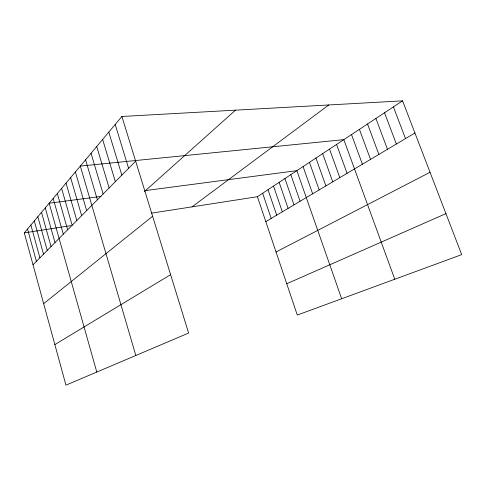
<?xml version="1.0" encoding="UTF-8"?>
<svg xmlns="http://www.w3.org/2000/svg" width="486" height="486" viewBox="0 0 486 486"><rect width="100%" height="100%" fill="white"/><g stroke="black" fill="none" stroke-linecap="round" stroke-linejoin="round"><path stroke-width="0.73" d="M121.889 116.482L188.611 333.074L65.95 385.149L24.3 232.885L121.889 116.482L402.578 100.851L461.7 254.628L297.292 315.062L257.41 196.715L402.578 100.851M33.018 264.742L135.661 161.176M144.476 191.539L235.51 110.158M43.661 303.671L152.622 216.234M192.055 206.854L328.779 104.964M54.857 344.598L170.616 274.657M265.812 221.64L414.935 132.982M276.036 251.979L430.037 172.275M286.734 283.739L445.935 213.627M24.3 232.885L70.895 225.656M151.632 213.129L257.41 196.715M101.082 196.405L49.159 203.233L96.787 372.057M145.575 190.555L296.873 170.659L341.658 298.756M393.417 106.902L405.506 138.589M384.535 112.77L396.363 144.026M375.909 118.463L387.488 149.299M367.538 123.991L378.88 154.414M359.409 129.361L370.52 159.384M351.512 134.573L362.404 164.213M394.778 279.231L343.833 139.646L80.311 166.078L135.825 355.485M336.585 144.433L347.065 173.332M329.526 149.093L339.817 177.645M322.655 153.631L332.758 181.843M315.961 158.053L325.881 185.925M309.436 162.36L319.18 189.911M303.076 166.564L312.65 193.793M290.822 174.656L300.075 201.271M284.918 178.556L294.012 204.873M279.152 182.359L288.101 208.385M273.527 186.077L282.33 211.817M268.029 189.704L276.692 215.17M262.659 193.252L271.188 218.445M115.206 124.459L128.602 168.296M108.791 132.107L121.834 175.124M102.637 139.452L115.346 181.673M96.726 146.499L109.119 187.96M91.04 153.278L103.129 193.999M85.572 159.803L97.376 199.807M75.385 171.953L86.654 210.626M70.634 177.621L81.654 215.669M66.041 183.094L76.831 220.535M61.607 188.386L72.165 225.243M57.318 193.501L67.663 229.787M53.174 198.446L63.308 234.179M45.271 207.868L55.009 242.55M41.504 212.364L51.054 246.542M37.853 216.72L47.221 250.405M34.312 220.942L43.509 254.154M30.873 225.042L39.907 257.787M27.538 229.021L36.407 261.316"/></g></svg>
